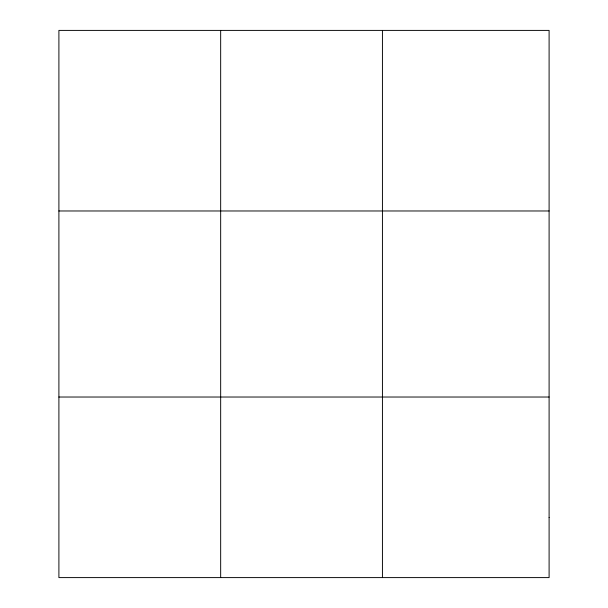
<?xml version="1.0" encoding="UTF-8"?>
<svg xmlns="http://www.w3.org/2000/svg" width="608" height="608" viewBox="0 0 608 608"><rect width="100%" height="100%" fill="white"/><g stroke="black" fill="none" stroke-linecap="round" stroke-linejoin="round"><path stroke-width="0.91" d="M220.666 30.4L220.666 577.6M382.432 30.4L382.432 577.6M58.9 210.976L549.1 210.976M58.9 397.024L549.1 397.024M549.1 517.408L549.1 577.6L58.9 577.6L58.9 30.4L549.1 30.4L549.1 517.408"/></g></svg>
